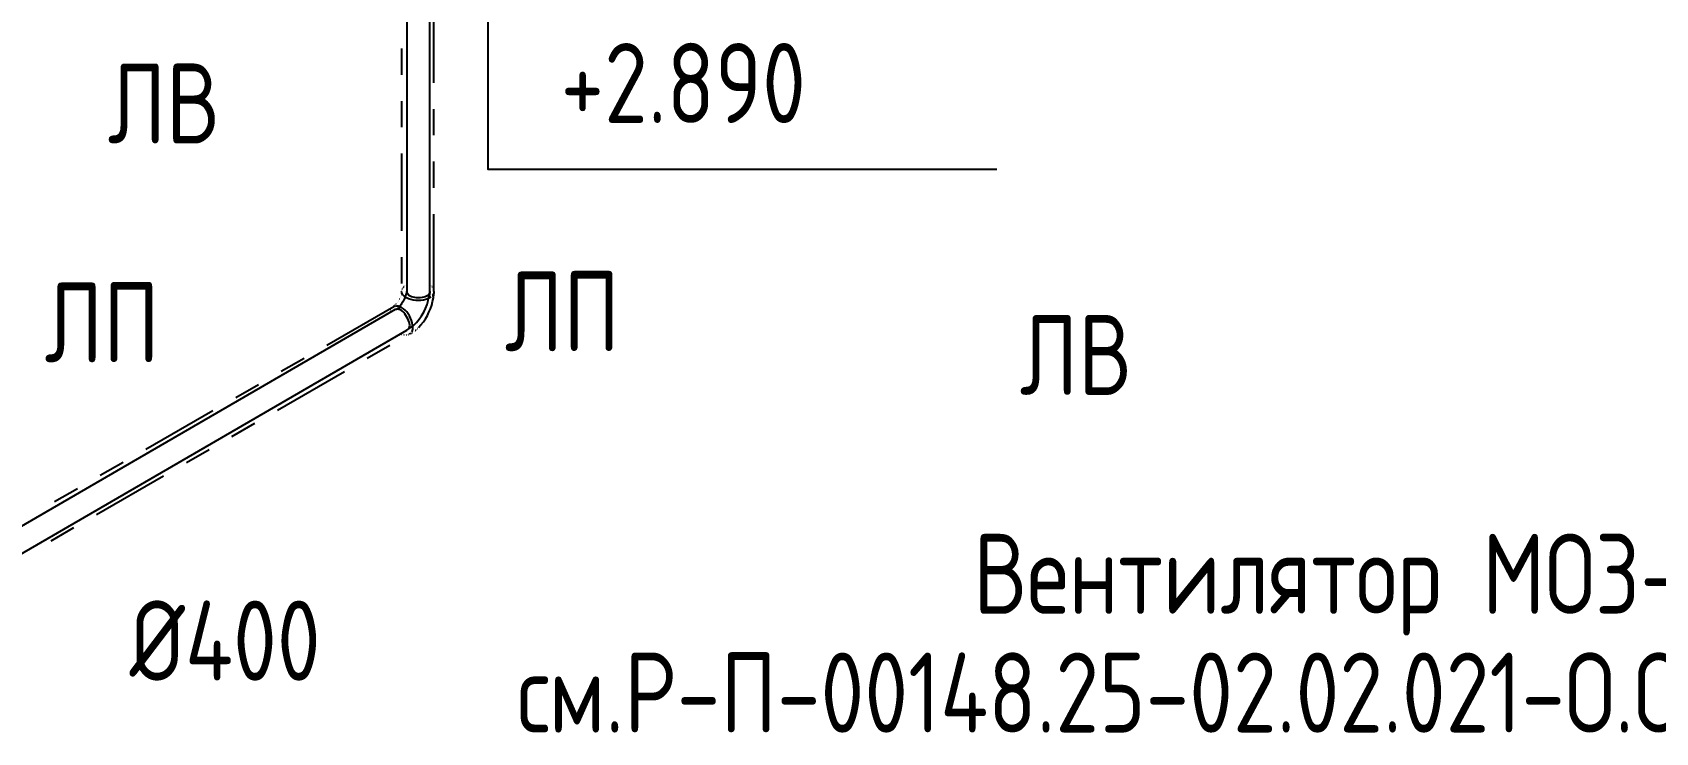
# Model space of a CAD drawing. Header units: metres. Extents: x 20 to 415, y 5 to 292.
# Drawn here: x 256.4 to 277.51, y 156.81 to 165.92 of the extents above; entities that cross this region are included whole.
import ezdxf

# ---------------------------------------------------------------- set-up
doc = ezdxf.new("R2010")
doc.units = ezdxf.units.M
for name, color, linetype in [('ИЗОЛЯЦИЯ', 3, 'Continuous'), ('ОБОЗНАЧЕНИЯ', 7, 'Continuous'), ('ТРУБОПРОВОД', 5, 'Continuous')]:
    doc.layers.add(name, color=color, linetype=linetype)
doc.styles.add('GOST', font='isocpeur.ttf')

msp = doc.modelspace()

# ---------------------------------------------------------------- linework, layer by layer
at = {"layer": 'ИЗОЛЯЦИЯ'}
for points in [[(261.617, 165.266), (261.617, 166.272)], [(261.198, 165.712), (261.198, 165.37)], [(261.198, 165.028), (261.198, 164.686)], [(261.617, 164.582), (261.617, 164.924)], [(261.198, 164.344), (261.198, 163.338)], [(261.617, 163.898), (261.617, 164.24)], [(261.617, 162.551), (261.617, 163.556)], [(261.198, 162.996), (261.198, 162.654)], [(261.199, 162.561), (261.2, 162.561)], [(261.2, 162.57), (261.202, 162.57)], [(261.203, 162.58), (261.205, 162.58)], [(261.207, 162.59), (261.209, 162.59)], [(261.213, 162.599), (261.215, 162.599)], [(261.22, 162.607), (261.222, 162.607)], [(261.229, 162.615), (261.23, 162.615)], [(261.239, 162.622), (261.241, 162.622)], [(261.251, 162.629), (261.253, 162.629)], [(261.567, 162.634), (261.569, 162.634)], [(261.577, 162.629), (261.578, 162.629)], [(261.585, 162.622), (261.587, 162.622)], [(261.593, 162.615), (261.594, 162.615)], [(261.599, 162.607), (261.601, 162.607)], [(261.605, 162.599), (261.606, 162.599)], [(261.609, 162.59), (261.611, 162.59)], [(261.613, 162.58), (261.615, 162.58)], [(261.615, 162.57), (261.617, 162.57)], [(261.617, 162.561), (261.619, 162.561)], [(261.098, 162.349), (260.226, 161.849)], [(261.08, 162.346), (261.081, 162.346)], [(261.088, 162.348), (261.09, 162.348)], [(261.098, 162.366), (261.098, 162.349)], [(261.098, 162.349), (261.099, 162.349)], [(261.1, 162.366), (261.101, 162.366)], [(261.101, 162.367), (261.103, 162.367)], [(261.104, 162.367), (261.105, 162.367)], [(261.106, 162.368), (261.108, 162.368)], [(261.109, 162.37), (261.11, 162.37)], [(261.111, 162.372), (261.112, 162.372)], [(261.113, 162.375), (261.114, 162.375)], [(261.114, 162.383), (261.116, 162.383)], [(261.114, 162.378), (261.116, 162.378)], [(261.133, 162.36), (261.114, 162.357)], [(261.114, 162.357), (261.116, 162.357)], [(261.125, 162.389), (261.126, 162.389)], [(261.154, 162.358), (261.133, 162.36)], [(261.134, 162.399), (261.136, 162.399)], [(261.144, 162.41), (261.146, 162.41)], [(261.154, 162.423), (261.155, 162.423)], [(261.176, 162.352), (261.154, 162.358)], [(261.163, 162.437), (261.164, 162.437)], [(261.171, 162.453), (261.173, 162.453)], [(261.198, 162.341), (261.176, 162.352)], [(261.179, 162.469), (261.181, 162.469)], [(261.186, 162.485), (261.188, 162.485)], [(261.193, 162.502), (261.194, 162.502)], [(261.198, 162.551), (261.2, 162.551)], [(261.201, 162.531), (261.198, 162.551)], [(261.198, 162.551), (261.2, 162.551)], [(261.198, 162.534), (261.2, 162.534)], [(261.198, 162.533), (261.2, 162.533)], [(261.198, 162.532), (261.2, 162.532)], [(261.198, 162.53), (261.2, 162.53)], [(261.198, 162.528), (261.2, 162.528)], [(261.198, 162.525), (261.2, 162.525)], [(261.198, 162.523), (261.2, 162.523)], [(261.198, 162.521), (261.2, 162.521)], [(261.198, 162.519), (261.2, 162.519)], [(261.198, 162.518), (261.2, 162.518)], [(261.198, 162.517), (261.2, 162.517)], [(261.21, 162.513), (261.201, 162.531)], [(261.223, 162.496), (261.21, 162.513)], [(261.241, 162.48), (261.223, 162.496)], [(261.263, 162.467), (261.241, 162.48)], [(261.289, 162.455), (261.263, 162.467)], [(261.317, 162.446), (261.289, 162.455)], [(261.348, 162.439), (261.317, 162.446)], [(261.381, 162.435), (261.348, 162.439)], [(261.416, 162.433), (261.381, 162.435)], [(261.45, 162.435), (261.416, 162.433)], [(261.482, 162.439), (261.45, 162.435)], [(261.511, 162.446), (261.482, 162.439)], [(261.538, 162.455), (261.511, 162.446)], [(261.561, 162.467), (261.538, 162.455)], [(261.58, 162.48), (261.561, 162.467)], [(261.573, 162.325), (261.589, 162.371)], [(261.589, 162.371), (261.601, 162.419)], [(261.608, 162.513), (261.596, 162.496)], [(261.596, 162.496), (261.598, 162.496)], [(261.601, 162.419), (261.611, 162.467)], [(261.615, 162.531), (261.608, 162.513)], [(261.611, 162.467), (261.617, 162.517)], [(261.617, 162.551), (261.615, 162.531)], [(261.617, 162.546), (261.619, 162.546)], [(261.617, 162.541), (261.619, 162.541)], [(261.617, 162.536), (261.619, 162.536)], [(261.617, 162.532), (261.619, 162.532)], [(261.617, 162.528), (261.619, 162.528)], [(261.617, 162.524), (261.619, 162.524)], [(261.617, 162.521), (261.619, 162.521)], [(261.617, 162.519), (261.619, 162.519)], [(261.617, 162.518), (261.619, 162.518)], [(261.617, 162.517), (261.619, 162.517)], [(261.048, 162.28), (261.05, 162.28)], [(261.05, 162.294), (261.051, 162.294)], [(261.052, 162.306), (261.054, 162.306)], [(261.055, 162.317), (261.057, 162.317)], [(261.06, 162.326), (261.062, 162.326)], [(261.066, 162.334), (261.067, 162.334)], [(261.072, 162.341), (261.074, 162.341)], [(261.221, 162.326), (261.198, 162.341)], [(261.243, 162.308), (261.221, 162.326)], [(261.264, 162.286), (261.243, 162.308)], [(261.282, 162.261), (261.264, 162.286)], [(261.299, 162.232), (261.282, 162.261)], [(261.313, 162.202), (261.299, 162.232)], [(261.325, 162.172), (261.313, 162.202)], [(261.334, 162.143), (261.325, 162.172)], [(261.34, 162.116), (261.334, 162.143)], [(261.45, 162.117), (261.481, 162.155)], [(261.481, 162.155), (261.508, 162.196)], [(261.508, 162.196), (261.533, 162.237)], [(261.533, 162.237), (261.554, 162.28)], [(261.554, 162.28), (261.573, 162.325)], [(261.198, 161.997), (261.2, 161.997)], [(261.208, 161.993), (261.21, 161.993)], [(261.218, 161.989), (261.22, 161.989)], [(261.228, 161.987), (261.23, 161.987)], [(261.239, 161.985), (261.24, 161.985)], [(261.249, 161.985), (261.25, 161.985)], [(261.259, 161.985), (261.26, 161.985)], [(261.269, 161.987), (261.27, 161.987)], [(261.279, 161.989), (261.28, 161.989)], [(261.289, 161.993), (261.29, 161.993)], [(261.299, 161.997), (261.317, 162.009)], [(261.299, 161.997), (261.301, 161.997)], [(261.313, 162.003), (261.315, 162.003)], [(261.317, 162.009), (261.318, 162.009)], [(261.327, 162.009), (261.329, 162.009)], [(261.329, 162.025), (261.338, 162.044)], [(261.338, 162.044), (261.342, 162.066)], [(261.343, 162.09), (261.34, 162.116)], [(261.34, 162.017), (261.342, 162.017)], [(261.342, 162.066), (261.343, 162.09)], [(261.352, 162.025), (261.354, 162.025)], [(261.364, 162.033), (261.366, 162.033)], [(261.375, 162.042), (261.377, 162.042)], [(261.385, 162.052), (261.387, 162.052)], [(261.396, 162.061), (261.398, 162.061)], [(261.406, 162.071), (261.408, 162.071)], [(261.416, 162.081), (261.45, 162.117)], [(260.75, 161.681), (261.046, 161.852)], [(259.583, 161.007), (260.454, 161.51)], [(259.929, 161.678), (259.633, 161.508)], [(259.336, 161.337), (259.04, 161.167)], [(258.743, 160.997), (257.871, 160.496)], [(258.991, 160.666), (259.287, 160.836)], [(258.398, 160.324), (258.695, 160.495)], [(257.575, 160.326), (257.278, 160.155)], [(257.231, 159.65), (258.102, 160.153)], [(256.982, 159.985), (256.685, 159.815)], [(256.639, 159.308), (256.935, 159.479)]]:
    msp.add_lwpolyline(points, dxfattribs=at)
at = {"layer": 'ОБОЗНАЧЕНИЯ'}
msp.add_lwpolyline([(262.321, 166.925), (262.321, 164.143), (268.942, 164.143)], dxfattribs=at)
at = {"layer": 'ТРУБОПРОВОД'}
for points in [[(261.265, 167.06), (261.265, 162.551)], [(261.567, 162.551), (261.567, 167.06)], [(261.265, 162.551), (261.265, 162.55), (261.265, 162.549), (261.265, 162.547), (261.265, 162.545), (261.265, 162.542), (261.265, 162.54), (261.265, 162.537), (261.265, 162.536), (261.265, 162.534), (261.265, 162.534), (261.261, 162.528), (261.257, 162.522), (261.254, 162.515), (261.251, 162.507), (261.249, 162.498), (261.246, 162.489), (261.243, 162.48), (261.24, 162.47), (261.236, 162.46), (261.232, 162.45), (261.226, 162.439), (261.22, 162.428), (261.213, 162.416), (261.206, 162.404), (261.198, 162.391), (261.191, 162.379), (261.184, 162.367), (261.177, 162.355), (261.17, 162.343), (261.165, 162.333), (261.16, 162.332), (261.155, 162.331), (261.15, 162.329), (261.146, 162.327), (261.142, 162.324), (261.138, 162.322), (261.135, 162.32), (261.133, 162.318), (261.132, 162.316), (261.131, 162.316), (261.131, 162.316), (261.13, 162.316), (261.128, 162.316), (261.125, 162.316), (261.123, 162.316), (261.12, 162.316), (261.118, 162.316), (261.116, 162.316), (261.115, 162.316), (261.114, 162.316)], [(261.265, 162.048), (261.31, 162.076), (261.351, 162.109), (261.39, 162.147), (261.426, 162.189), (261.458, 162.234), (261.486, 162.282), (261.51, 162.331), (261.529, 162.382), (261.542, 162.433), (261.55, 162.484), (261.555, 162.489), (261.559, 162.494), (261.561, 162.499), (261.564, 162.505), (261.565, 162.511), (261.566, 162.517), (261.567, 162.525), (261.567, 162.532), (261.567, 162.541), (261.567, 162.551)], [(261.567, 162.551), (261.565, 162.536), (261.559, 162.523), (261.55, 162.51), (261.538, 162.499), (261.523, 162.49), (261.506, 162.482), (261.486, 162.475), (261.464, 162.471), (261.441, 162.468), (261.416, 162.467), (261.392, 162.468), (261.368, 162.471), (261.347, 162.475), (261.327, 162.482), (261.309, 162.49), (261.294, 162.499), (261.282, 162.51), (261.273, 162.523), (261.267, 162.536), (261.265, 162.551)], [(261.114, 162.316), (254.812, 158.662)], [(261.265, 162.048), (261.279, 162.055), (261.289, 162.065), (261.297, 162.079), (261.302, 162.095), (261.303, 162.113), (261.302, 162.132), (261.297, 162.153), (261.289, 162.174), (261.279, 162.195), (261.265, 162.215), (261.254, 162.239), (261.242, 162.26), (261.228, 162.277), (261.212, 162.292), (261.196, 162.303), (261.18, 162.312), (261.163, 162.317), (261.146, 162.32), (261.13, 162.319), (261.114, 162.316)], [(254.879, 158.343), (261.265, 162.048)]]:
    msp.add_lwpolyline(points, dxfattribs=at)

# ---------------------------------------------------------------- texts
at = {"layer": 'ОБОЗНАЧЕНИЯ', "style": 'GOST', "width": 0.8}
for s, height, p in [('+2.890', 1.0398, (263.266, 164.742)), ('ЛВ', 1.0398, (257.377, 164.477)), ('ЛП', 1.0398, (262.542, 161.773)), ('ЛП', 1.0398, (256.556, 161.629)), ('ЛВ', 1.0398, (269.24, 161.206)), ('Вентилятор МО3-2', 1.03981, (268.636, 158.358)), ('%%c400', 1.0398, (257.66, 157.489)), ('см.Р-П-00148.25-02.02.021-О.ОВ3-ОЛ03', 1.03981, (262.699, 156.813))]:
    msp.add_text(s, height=height, dxfattribs=at).set_placement(p)

doc.saveas('drawing.dxf')
